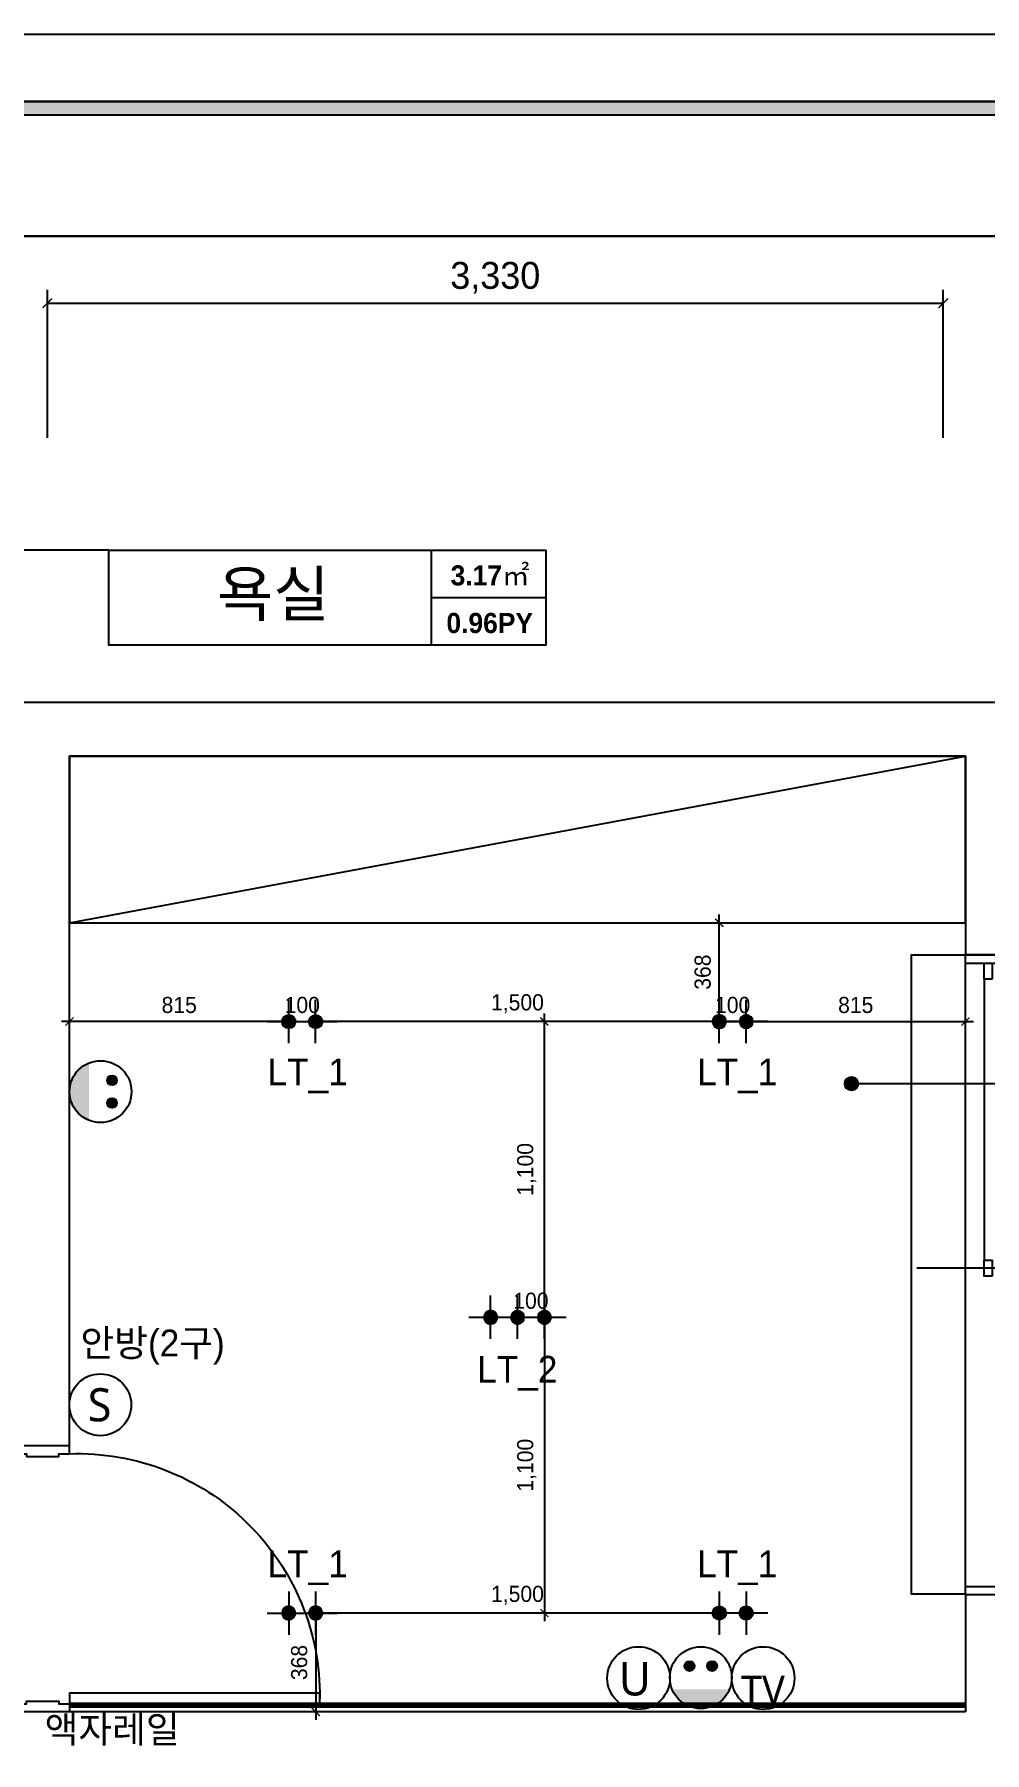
# Model space of a CAD drawing. Header units: inches. Extents: x 47110 to 180628, y 8205 to 35062.
# Drawn here: x 79500 to 83033, y 28002 to 34393 of the extents above; entities that cross this region are included whole.
import ezdxf
from ezdxf.enums import TextEntityAlignment as Align

# ---------------------------------------------------------------- set-up
doc = ezdxf.new("R2010")
doc.units = ezdxf.units.IN
doc.header["$LTSCALE"] = 100
doc.header["$MEASUREMENT"] = 0
doc.header["$PDSIZE"] = 700.071425
doc.linetypes.add('HID', pattern=[2.5, 1.5, -1])
for name, color, linetype in [('0-ELC TEXT', 7, 'Continuous'), ('03-TEXT', 3, 'Continuous'), ('06-FUR', 6, 'Continuous'), ('06-LIGHT', 4, 'Continuous'), ('07-DIM', 1, 'Continuous'), ('3.기호.계단선', 30, 'Continuous'), ('CO-DO-FR', 7, 'Continuous'), ('CO-DOOR', 8, 'Continuous'), ('F-SYM', 7, 'Continuous'), ('FORM(YOURNAME)-11', 1, 'Continuous'), ('RC-LIGHT', 7, 'Continuous'), ('도면층2', 2, 'Continuous'), ('도면층4', 4, 'Continuous'), ('도면층5', 5, 'Continuous'), ('설비', 140, 'Continuous')]:
    doc.layers.add(name, color=color, linetype=linetype)
doc.styles.add('HY 울릉도 L', font='')
doc.styles.get("Standard").update_dxf_attribs({"font": 'txt.shx', "bigfont": 'whgtxt.shx'})
doc.styles.add('YOURNAME', font='HY울릉도M.TTF')
doc.styles.add('넥슨고딕', font='NEXONLv1GothicBold.ttf')
doc.styles.add('마감재', font='stylu.ttf')
doc.styles.add('코레일둥고', font='Korail_Round_Gothic_Medium.ttf')
doc.styles.get('HY 울릉도 L').set_extended_font_data('HY울릉도L')
doc.linetypes.add('TRACKS', pattern='A,0.15,[130,ltypeshp.shx,S=0.25,R=0,X=0,Y=0],0.15', length=0.3)
doc.dimstyles.new('30', dxfattribs={"dimscale": 30, "dimtxt": 2, "dimasz": 1, "dimexe": 1, "dimexo": 1, "dimgap": 1, "dimtad": 1, "dimdec": 0, "dimrnd": 0.05, "dimdsep": 46, "dimlunit": 6, "dimtxsty": 'HY 울릉도 L', "dimblk": 'ARCHTICK', "dimcen": 2.5, "dimdle": 1, "dimclrd": 133, "dimclre": 133, "dimclrt": 30, "dimadec": 0, "dimazin": 0, "dimtfac": 1, "dimtdec": 0, "dimtix": 1, "dimtmove": 2, "dimatfit": 3, "dimldrblk": 'ARCHTICK', "dimfxl": 1, "dimlwd": -1, "dimlwe": -1, "dimarcsym": 0})
doc.dimstyles.new('벽치수 Copy of DIM-50', dxfattribs={"dimscale": 50, "dimtxt": 2, "dimasz": 0.7, "dimexe": 1, "dimexo": 1, "dimgap": 0.7, "dimtad": 1, "dimdec": 0, "dimzin": 1, "dimdsep": 46, "dimlunit": 6, "dimtxsty": '마감재', "dimblk": 'ARCHTICK', "dimcen": -0.09, "dimclrd": 256, "dimclre": 256, "dimclrt": 3, "dimadec": 0, "dimazin": 0, "dimtfac": 1, "dimtdec": 0, "dimtix": 1, "dimtmove": 2, "dimatfit": 0, "dimldrblk": 'ARCHTICK', "dimfxl": 1, "dimtolj": 1, "dimtzin": 0, "dimarcsym": 0})

# ---------------------------------------------------------------- blocks, each defined once
blk = doc.blocks.new('FORM-PLAN')
at = {"layer": 'FORM(YOURNAME)-11'}
h = blk.add_hatch(color=256, dxfattribs=at)
h.dxf.hatch_style = 1
h.paths.add_polyline_path([(-71444, 55115), (10556, 55115), (10556, 54915), (-71444, 54915)])
h.paths.add_polyline_path([(-71444, -2085), (10556, -2085), (10556, -2285), (-71444, -2285)])
at = {"layer": 'Defpoints', "color": 158}
for points in [[(-71444, -2285), (10556, -2285), (10556, 55115), (-71444, 55115)], [(-69444, 53115), (-64, 53115), (-64, 1215), (-69444, 1215)]]:
    blk.add_lwpolyline(points, close=True, dxfattribs=at)
at = {"layer": 'FORM(YOURNAME)-11', "color": 250}
blk.add_lwpolyline([(-72444, -3285), (11556, -3285), (11556, 56115), (-72444, 56115)], close=True, dxfattribs=at)
at = {"layer": 'FORM(YOURNAME)-11'}
blk.add_lwpolyline([(-71444, 55115), (10556, 55115), (10556, 54915), (-71444, 54915)], close=True, dxfattribs=at)
at = {"layer": 'FORM(YOURNAME)-11', "color": 3, "style": 'YOURNAME'}
for tag, height, p in [('1', 450, (9905, 18188)), ('2', 450, (9905, 17544)), ('3', 450, (9905, 16257)), ('4', 450, (9905, 14326)), ('5', 515, (9905, 12009)), ('6', 515, (9905, 9757)), ('7', 515, (9905, 7504)), ('8', 515, (9905, 5252)), ('9', 515, (9905, 2999)), ('10', 515, (5655, 811)), ('11', 515, (9905, 747)), ('12', 515, (5655, -1441)), ('13', 515, (9905, -1441))]:
    blk.add_attdef(tag, text='', height=height, dxfattribs=at).set_placement(p, align=Align.MIDDLE_RIGHT)
blk = doc.blocks.new('_ArchTick')
at = {"color": 0, "linetype": 'ByBlock', "const_width": 0.15}
blk.add_lwpolyline([(-0.5, -0.5), (0.5, 0.5)], dxfattribs=at)
blk = doc.blocks.new('*D35')
at = {"layer": '07-DIM', "lineweight": -2, "transparency": 16777216}
for p, q in [((73768.8, 32892.6), (73768.8, 33692.6)), ((84078.8, 32892.6), (84078.8, 33692.6)), ((84078.8, 33642.6), (73768.8, 33642.6))]:
    blk.add_line(p, q, dxfattribs=at)
at = {"layer": 'Defpoints', "color": 0, "transparency": 16777216}
for p in [(73768.8, 33642.6), (73768.8, 32842.6), (84078.8, 32842.6)]:
    blk.add_point(p, dxfattribs=at)
at = {"layer": '07-DIM', "lineweight": -2, "transparency": 16777216, "xscale": 35, "yscale": 35, "zscale": 35, "rotation": 180}
blk.add_blockref('_ArchTick', (73768.8, 33642.6), dxfattribs=at)
at = {"layer": '07-DIM', "lineweight": -2, "transparency": 16777216, "xscale": 35, "yscale": 35, "zscale": 35}
blk.add_blockref('_ArchTick', (84078.8, 33642.6), dxfattribs=at)
at = {"layer": '07-DIM', "color": 3, "transparency": 16777216, "insert": (78923.8, 33736.9), "char_height": 100, "attachment_point": 5, "style": '마감재'}
blk.add_mtext('\\A1;10,310', dxfattribs=at)
blk = doc.blocks.new('*D39')
at = {"layer": '07-DIM', "lineweight": -2, "transparency": 16777216}
for p, q in [((79548.8, 32892.6), (79548.8, 33442.6)), ((82878.8, 32892.6), (82878.8, 33442.6)), ((79548.8, 33392.6), (82878.8, 33392.6))]:
    blk.add_line(p, q, dxfattribs=at)
at = {"layer": 'Defpoints', "color": 0, "transparency": 16777216}
for p in [(82878.8, 33392.6), (79548.8, 32842.6), (82878.8, 32842.6)]:
    blk.add_point(p, dxfattribs=at)
at = {"layer": '07-DIM', "lineweight": -2, "transparency": 16777216, "xscale": 35, "yscale": 35, "zscale": 35, "rotation": 180}
blk.add_blockref('_ArchTick', (79548.8, 33392.6), dxfattribs=at)
at = {"layer": '07-DIM', "lineweight": -2, "transparency": 16777216, "xscale": 35, "yscale": 35, "zscale": 35}
blk.add_blockref('_ArchTick', (82878.8, 33392.6), dxfattribs=at)
at = {"layer": '07-DIM', "color": 3, "transparency": 16777216, "insert": (81213.8, 33486.9), "char_height": 100, "attachment_point": 5, "style": '마감재'}
blk.add_mtext('\\A1;3,330', dxfattribs=at)
blk = doc.blocks.new('fffsere')
at = {"layer": 'CO-DO-FR'}
for points in [[(56593.6, 29113.7), (56793.6, 29113.7), (56793.6, 29083.7), (56753.6, 29083.7), (56753.6, 29073.7), (56633.6, 29073.7), (56633.6, 29083.7), (56593.6, 29083.7), (56593.6, 29113.7)], [(56593.6, 28123.7), (56793.6, 28123.7), (56793.6, 28153.7), (56753.6, 28153.7), (56753.6, 28163.7), (56633.6, 28163.7), (56633.6, 28153.7), (56593.6, 28153.7), (56593.6, 28123.7)]]:
    blk.add_lwpolyline(points, close=True, dxfattribs=at)
at = {"layer": 'CO-DOOR'}
blk.add_lwpolyline([(55663.6, 28193.7), (56593.6, 28193.7), (56593.6, 28153.7), (55663.6, 28153.7)], close=True, dxfattribs=at)
blk.add_arc((56564, 28183.7), 900.5, 88.1182, 180.63629, dxfattribs=at)
at = {"layer": '도면층2'}
for p, q in [((62656.1, 31878.7), (51823.6, 31878.7)), ((56593.6, 31678.7), (53263.6, 31678.7)), ((53263.6, 31678.7), (53263.6, 30938.7)), ((56593.6, 29113.7), (56593.6, 31678.7)), ((53063.6, 30938.7), (53263.6, 30938.7)), ((56593.6, 29113.7), (56681.1, 29113.7)), ((53063.6, 28558.7), (53263.6, 28558.7)), ((53263.6, 28558.7), (53263.6, 28123.7)), ((53263.6, 28123.7), (56681.1, 28123.7))]:
    blk.add_line(p, q, dxfattribs=at)
at = {"layer": '도면층4'}
for p, q in [((53263.6, 30938.7), (53063.6, 30938.7)), ((53263.6, 28558.7), (53263.6, 30938.7)), ((53263.6, 30908.7), (53063.6, 30908.7)), ((52943.6, 29773.7), (53443.6, 29773.7)), ((56593.6, 29113.7), (56681.1, 29113.7)), ((53063.6, 28588.7), (53263.6, 28588.7)), ((53063.6, 28558.7), (53263.6, 28558.7))]:
    blk.add_line(p, q, dxfattribs=at)
for points in [[(53163.6, 30848.7), (53193.6, 30848.7), (53193.6, 30908.7), (53163.6, 30908.7)], [(53163.6, 29743.7), (53193.6, 29743.7), (53193.6, 29803.7), (53163.6, 29803.7)]]:
    blk.add_lwpolyline(points, close=True, dxfattribs=at)
at = {"layer": '도면층5'}
blk.add_line((53193.6, 30848.7), (53193.6, 29803.7), dxfattribs=at)
blk = doc.blocks.new('FFFF')
at = {"layer": '06-FUR', "color": 8}
blk.add_line((79508.6, 31088.7), (82838.6, 31708.7), dxfattribs=at)
blk.add_lwpolyline([(79508.6, 31088.7), (82838.6, 31088.7), (82838.6, 31708.7), (79508.6, 31708.7)], close=True, dxfattribs=at)
at = {"xscale": -1}
blk.add_blockref('fffsere', (136102.1, 30), dxfattribs=at)
blk = doc.blocks.new('swich')
at = {"layer": '설비', "color": 140}
blk.add_circle((372828.6, -86554.1), 84, dxfattribs=at)
at = {"layer": '설비', "color": 140, "insert": (372858.7, -86509.1), "char_height": 90, "width": 143.497, "attachment_point": 3}
blk.add_mtext('{\\fMalgun Gothic|b0|i0|c129|p50;S}', dxfattribs=at)
blk = doc.blocks.new('egoo')
at = {"layer": '설비'}
h = blk.add_hatch(color=140, dxfattribs=at)
edge = h.paths.add_edge_path()
edge.add_arc((1015645.3, 443433.7), 22.3, 0, 360)
h = blk.add_hatch(color=140, dxfattribs=at)
edge = h.paths.add_edge_path()
edge.add_arc((1015747.7, 443433.7), 22.3, 0, 360)
h = blk.add_hatch(color=140, dxfattribs=at)
edge = h.paths.add_edge_path()
edge.add_line((1015826.3, 443329.1), (1015566.6, 443329.1))
edge.add_ellipse((1015696.5, 443381.5), major_axis=(99, 99), ratio=1, start_angle=156.95778, end_angle=293.04222)
at = {"layer": '설비', "color": 140}
for centre, radius in [((1015696.5, 443381.5), 140), ((1015645.3, 443433.7), 22.3), ((1015747.7, 443433.7), 22.3)]:
    blk.add_circle(centre, radius, dxfattribs=at)
blk = doc.blocks.new('utp')
at = {"layer": '설비', "color": 140}
blk.add_circle((372927.5, -86920.8), 140, dxfattribs=at)
at = {"layer": '설비', "color": 140, "insert": (372982.3, -87000.6), "char_height": 150, "width": 275.64, "attachment_point": 9}
blk.add_mtext('{\\fMalgun Gothic|b0|i0|c129|p50;U}', dxfattribs=at)
blk = doc.blocks.new('TV')
at = {"layer": '설비', "color": 140}
blk.add_circle((146226.7, 46947.4), 140, dxfattribs=at)
at = {"layer": '설비', "color": 140, "insert": (146088.1, 46827.7), "char_height": 130, "width": 275.64, "attachment_point": 7}
blk.add_mtext('\\pxsm1,qc;{\\fMalgun Gothic|b0|i0|c129|p50;TV}', dxfattribs=at)
blk = doc.blocks.new('1')
at = {"linetype": 'Continuous'}
h = blk.add_hatch(color=4, dxfattribs=at)
h.dxf.hatch_style = 1
edge = h.paths.add_edge_path()
edge.add_arc((11539653, -14273504), 37.5, 0, 360)
at = {"color": 1, "linetype": 'Continuous'}
for p, q in [((11539653, -14273637), (11539653, -14273370)), ((11539520, -14273504), (11539787, -14273504))]:
    blk.add_line(p, q, dxfattribs=at)
at = {"color": 4, "linetype": 'Continuous'}
for radius in [41.5, 37.5]:
    blk.add_circle((11539653, -14273504), radius, dxfattribs=at)
blk = doc.blocks.new('*D74')
at = {"layer": '07-DIM', "color": 133, "transparency": 16777216}
for p, q in [((81266.3, 29621.2), (81426.3, 29621.2)), ((81296.3, 29651.2), (81296.3, 29651.2)), ((81396.3, 29651.2), (81396.3, 29651.2))]:
    blk.add_line(p, q, dxfattribs=at)
at = {"layer": 'Defpoints', "color": 0, "transparency": 16777216}
for p in [(81296.3, 29621.2), (81396.3, 29621.2), (81396.3, 29621.2)]:
    blk.add_point(p, dxfattribs=at)
at = {"layer": '07-DIM', "color": 133, "transparency": 16777216, "xscale": 30, "yscale": 30, "zscale": 30}
blk.add_blockref('_ArchTick', (81296.3, 29621.2), dxfattribs=at)
at = {"layer": '07-DIM', "color": 133, "transparency": 16777216, "xscale": 30, "yscale": 30, "zscale": 30, "rotation": 180}
blk.add_blockref('_ArchTick', (81396.3, 29621.2), dxfattribs=at)
at = {"layer": '07-DIM', "color": 30, "transparency": 16777216, "insert": (81346.3, 29682.4), "char_height": 60, "attachment_point": 5, "style": 'HY 울릉도 L'}
blk.add_mtext('100', dxfattribs=at)
blk = doc.blocks.new('*D75')
at = {"layer": '07-DIM', "color": 133, "transparency": 16777216}
for p, q in [((81396.3, 29591.2), (81396.3, 30751.2)), ((81426.3, 30721.2), (81426.3, 30721.2)), ((81426.3, 29621.2), (81426.3, 29621.2))]:
    blk.add_line(p, q, dxfattribs=at)
at = {"layer": 'Defpoints', "color": 0, "transparency": 16777216}
for p in [(81396.3, 30721.2), (81396.3, 30721.2), (81396.3, 29621.2)]:
    blk.add_point(p, dxfattribs=at)
at = {"layer": '07-DIM', "color": 133, "transparency": 16777216, "xscale": 30, "yscale": 30, "zscale": 30}
for p, rotation in [((81396.3, 30721.2), 90), ((81396.3, 29621.2), 270)]:
    blk.add_blockref('_ArchTick', p, dxfattribs=dict(at, rotation=rotation))
at = {"layer": '07-DIM', "color": 30, "transparency": 16777216, "insert": (81330.4, 30171.2), "char_height": 60, "attachment_point": 5, "rotation": 90, "style": 'HY 울릉도 L'}
blk.add_mtext('1,100', dxfattribs=at)
blk = doc.blocks.new('*D76')
at = {"layer": '07-DIM', "color": 133, "transparency": 16777216}
for p, q in [((80546.3, 30751.2), (80546.3, 30751.2)), ((82046.3, 30751.2), (82046.3, 30751.2)), ((82076.3, 30721.2), (80516.3, 30721.2))]:
    blk.add_line(p, q, dxfattribs=at)
at = {"layer": 'Defpoints', "color": 0, "transparency": 16777216}
for p in [(80546.3, 30721.2), (80546.3, 30721.2), (82046.3, 30721.2)]:
    blk.add_point(p, dxfattribs=at)
at = {"layer": '07-DIM', "color": 133, "transparency": 16777216, "xscale": 30, "yscale": 30, "zscale": 30, "rotation": 180}
blk.add_blockref('_ArchTick', (80546.3, 30721.2), dxfattribs=at)
at = {"layer": '07-DIM', "color": 133, "transparency": 16777216, "xscale": 30, "yscale": 30, "zscale": 30}
blk.add_blockref('_ArchTick', (82046.3, 30721.2), dxfattribs=at)
at = {"layer": '07-DIM', "color": 30, "transparency": 16777216, "insert": (81296.3, 30787.1), "char_height": 60, "attachment_point": 5, "style": 'HY 울릉도 L'}
blk.add_mtext('1,500', dxfattribs=at)
blk = doc.blocks.new('*D77')
at = {"layer": '07-DIM', "color": 133, "transparency": 16777216}
for p, q in [((82046.3, 30691.2), (82046.3, 31118.7)), ((82076.3, 31088.7), (82076.3, 31088.7)), ((82076.3, 30721.2), (82076.3, 30721.2))]:
    blk.add_line(p, q, dxfattribs=at)
at = {"layer": 'Defpoints', "color": 0, "transparency": 16777216}
for p in [(82046.3, 31088.7), (82046.3, 31088.7), (82046.3, 30721.2)]:
    blk.add_point(p, dxfattribs=at)
at = {"layer": '07-DIM', "color": 133, "transparency": 16777216, "xscale": 30, "yscale": 30, "zscale": 30}
for p, rotation in [((82046.3, 31088.7), 90), ((82046.3, 30721.2), 270)]:
    blk.add_blockref('_ArchTick', p, dxfattribs=dict(at, rotation=rotation))
at = {"layer": '07-DIM', "color": 30, "transparency": 16777216, "insert": (81985, 30904.9), "char_height": 60, "attachment_point": 5, "rotation": 90, "style": 'HY 울릉도 L'}
blk.add_mtext('368', dxfattribs=at)
blk = doc.blocks.new('*D78')
at = {"layer": '07-DIM', "color": 133, "transparency": 16777216}
for p, q in [((82046.3, 30751.2), (82046.3, 30751.2)), ((82146.3, 30751.2), (82146.3, 30751.2)), ((82016.3, 30721.2), (82176.3, 30721.2))]:
    blk.add_line(p, q, dxfattribs=at)
at = {"layer": 'Defpoints', "color": 0, "transparency": 16777216}
for p in [(82046.3, 30721.2), (82146.3, 30721.2), (82146.3, 30721.2)]:
    blk.add_point(p, dxfattribs=at)
at = {"layer": '07-DIM', "color": 133, "transparency": 16777216, "xscale": 30, "yscale": 30, "zscale": 30}
blk.add_blockref('_ArchTick', (82046.3, 30721.2), dxfattribs=at)
at = {"layer": '07-DIM', "color": 133, "transparency": 16777216, "xscale": 30, "yscale": 30, "zscale": 30, "rotation": 180}
blk.add_blockref('_ArchTick', (82146.3, 30721.2), dxfattribs=at)
at = {"layer": '07-DIM', "color": 30, "transparency": 16777216, "insert": (82096.3, 30782.4), "char_height": 60, "attachment_point": 5, "style": 'HY 울릉도 L'}
blk.add_mtext('100', dxfattribs=at)
blk = doc.blocks.new('*D79')
at = {"layer": '07-DIM', "color": 133, "transparency": 16777216}
for p, q in [((82146.3, 30751.2), (82146.3, 30751.2)), ((82961.3, 30751.2), (82961.3, 30751.2)), ((82116.3, 30721.2), (82991.3, 30721.2))]:
    blk.add_line(p, q, dxfattribs=at)
at = {"layer": 'Defpoints', "color": 0, "transparency": 16777216}
for p in [(82146.3, 30721.2), (82961.3, 30721.2), (82961.3, 30721.2)]:
    blk.add_point(p, dxfattribs=at)
at = {"layer": '07-DIM', "color": 133, "transparency": 16777216, "xscale": 30, "yscale": 30, "zscale": 30, "rotation": 180}
blk.add_blockref('_ArchTick', (82146.3, 30721.2), dxfattribs=at)
at = {"layer": '07-DIM', "color": 133, "transparency": 16777216, "xscale": 30, "yscale": 30, "zscale": 30}
blk.add_blockref('_ArchTick', (82961.3, 30721.2), dxfattribs=at)
at = {"layer": '07-DIM', "color": 30, "transparency": 16777216, "insert": (82553.8, 30782.5), "char_height": 60, "attachment_point": 5, "style": 'HY 울릉도 L'}
blk.add_mtext('815', dxfattribs=at)
blk = doc.blocks.new('*D80')
at = {"layer": '07-DIM', "color": 133, "transparency": 16777216}
for p, q in [((80446.3, 30751.2), (80446.3, 30751.2)), ((80546.3, 30751.2), (80546.3, 30751.2)), ((80416.3, 30721.2), (80576.3, 30721.2))]:
    blk.add_line(p, q, dxfattribs=at)
at = {"layer": 'Defpoints', "color": 0, "transparency": 16777216}
for p in [(80446.3, 30721.2), (80546.3, 30721.2), (80546.3, 30721.2)]:
    blk.add_point(p, dxfattribs=at)
at = {"layer": '07-DIM', "color": 133, "transparency": 16777216, "xscale": 30, "yscale": 30, "zscale": 30}
blk.add_blockref('_ArchTick', (80446.3, 30721.2), dxfattribs=at)
at = {"layer": '07-DIM', "color": 133, "transparency": 16777216, "xscale": 30, "yscale": 30, "zscale": 30, "rotation": 180}
blk.add_blockref('_ArchTick', (80546.3, 30721.2), dxfattribs=at)
at = {"layer": '07-DIM', "color": 30, "transparency": 16777216, "insert": (80496.3, 30782.4), "char_height": 60, "attachment_point": 5, "style": 'HY 울릉도 L'}
blk.add_mtext('100', dxfattribs=at)
blk = doc.blocks.new('*D81')
at = {"layer": '07-DIM', "color": 133, "transparency": 16777216}
for p, q in [((79631.3, 30751.2), (79631.3, 30751.2)), ((80446.3, 30751.2), (80446.3, 30751.2)), ((80476.3, 30721.2), (79601.3, 30721.2))]:
    blk.add_line(p, q, dxfattribs=at)
at = {"layer": 'Defpoints', "color": 0, "transparency": 16777216}
for p in [(79631.3, 30721.2), (79631.3, 30721.2), (80446.3, 30721.2)]:
    blk.add_point(p, dxfattribs=at)
at = {"layer": '07-DIM', "color": 133, "transparency": 16777216, "xscale": 30, "yscale": 30, "zscale": 30, "rotation": 180}
blk.add_blockref('_ArchTick', (79631.3, 30721.2), dxfattribs=at)
at = {"layer": '07-DIM', "color": 133, "transparency": 16777216, "xscale": 30, "yscale": 30, "zscale": 30}
blk.add_blockref('_ArchTick', (80446.3, 30721.2), dxfattribs=at)
at = {"layer": '07-DIM', "color": 30, "transparency": 16777216, "insert": (80038.8, 30782.5), "char_height": 60, "attachment_point": 5, "style": 'HY 울릉도 L'}
blk.add_mtext('815', dxfattribs=at)
blk = doc.blocks.new('*D82')
at = {"layer": '07-DIM', "color": 133, "transparency": 16777216}
for p, q in [((81366.3, 29621.2), (81366.3, 29621.2)), ((81396.3, 29651.2), (81396.3, 28491.2)), ((81426.3, 28521.2), (81426.3, 28521.2))]:
    blk.add_line(p, q, dxfattribs=at)
at = {"layer": 'Defpoints', "color": 0, "transparency": 16777216}
for p in [(81396.3, 29621.2), (81396.3, 28521.2), (81396.3, 28521.2)]:
    blk.add_point(p, dxfattribs=at)
at = {"layer": '07-DIM', "color": 133, "transparency": 16777216, "xscale": 30, "yscale": 30, "zscale": 30}
for p, rotation in [((81396.3, 29621.2), 90), ((81396.3, 28521.2), 270)]:
    blk.add_blockref('_ArchTick', p, dxfattribs=dict(at, rotation=rotation))
at = {"layer": '07-DIM', "color": 30, "transparency": 16777216, "insert": (81330.4, 29071.2), "char_height": 60, "attachment_point": 5, "rotation": 90, "style": 'HY 울릉도 L'}
blk.add_mtext('1,100', dxfattribs=at)
blk = doc.blocks.new('*D83')
at = {"layer": '07-DIM', "color": 133, "transparency": 16777216}
for p, q in [((80516.3, 28521.2), (80516.3, 28521.2)), ((80546.3, 28551.2), (80546.3, 28123.7)), ((80516.3, 28153.7), (80516.3, 28153.7))]:
    blk.add_line(p, q, dxfattribs=at)
at = {"layer": 'Defpoints', "color": 0, "transparency": 16777216}
for p in [(80546.3, 28521.2), (80546.3, 28153.7), (80546.3, 28153.7)]:
    blk.add_point(p, dxfattribs=at)
at = {"layer": '07-DIM', "color": 133, "transparency": 16777216, "xscale": 30, "yscale": 30, "zscale": 30}
for p, rotation in [((80546.3, 28521.2), 90), ((80546.3, 28153.7), 270)]:
    blk.add_blockref('_ArchTick', p, dxfattribs=dict(at, rotation=rotation))
at = {"layer": '07-DIM', "color": 30, "transparency": 16777216, "insert": (80485, 28337.4), "char_height": 60, "attachment_point": 5, "rotation": 90, "style": 'HY 울릉도 L'}
blk.add_mtext('368', dxfattribs=at)
blk = doc.blocks.new('*D84')
at = {"layer": '07-DIM', "color": 133, "transparency": 16777216}
for p, q in [((82076.3, 28521.2), (80516.3, 28521.2)), ((80546.3, 28551.2), (80546.3, 28551.2)), ((82046.3, 28551.2), (82046.3, 28551.2))]:
    blk.add_line(p, q, dxfattribs=at)
at = {"layer": 'Defpoints', "color": 0, "transparency": 16777216}
for p in [(80546.3, 28521.2), (80546.3, 28521.2), (82046.3, 28521.2)]:
    blk.add_point(p, dxfattribs=at)
at = {"layer": '07-DIM', "color": 133, "transparency": 16777216, "xscale": 30, "yscale": 30, "zscale": 30, "rotation": 180}
blk.add_blockref('_ArchTick', (80546.3, 28521.2), dxfattribs=at)
at = {"layer": '07-DIM', "color": 133, "transparency": 16777216, "xscale": 30, "yscale": 30, "zscale": 30}
blk.add_blockref('_ArchTick', (82046.3, 28521.2), dxfattribs=at)
at = {"layer": '07-DIM', "color": 30, "transparency": 16777216, "insert": (81296.3, 28587.1), "char_height": 60, "attachment_point": 5, "style": 'HY 울릉도 L'}
blk.add_mtext('1,500', dxfattribs=at)

msp = doc.modelspace()

# ---------------------------------------------------------------- hatches: boundary and pattern name
at = {"layer": '0-ELC TEXT'}
h = msp.add_hatch(color=256, dxfattribs=at)
h.dxf.hatch_style = 1
edge = h.paths.add_edge_path()
edge.add_arc((82537.7, 30490), 25, 0, 360)

# ---------------------------------------------------------------- linework, layer by layer
for p, q in [((80977.1, 32120.9), (80977.1, 32474.7)), ((80977.1, 32297.8), (81401.8, 32297.8)), ((85210.2, 30490), (82537.7, 30490))]:
    msp.add_line(p, q, dxfattribs=at)
msp.add_lwpolyline([(79777.1, 32474.7), (78703.7, 32474.7), (78703.7, 31613.7)], dxfattribs=at)
msp.add_lwpolyline([(79777.1, 32474.7), (81401.8, 32474.7), (81401.8, 32120.9), (79777.1, 32120.9)], close=True, dxfattribs=at)
msp.add_circle((82537.7, 30490), 25, dxfattribs=at)
at = {"layer": '06-LIGHT', "color": 30, "linetype": 'TRACKS', "const_width": 20}
msp.add_lwpolyline([(79631.3, 28178.7), (82961.3, 28178.7)], dxfattribs=at)
at = {"layer": 'RC-LIGHT'}
msp.add_lwpolyline([(82961.3, 28591.2), (82761.3, 28591.2), (82761.3, 30968.7), (82961.3, 30968.7)], dxfattribs=at)

# ---------------------------------------------------------------- block references
msp.add_blockref('FFFF', (122.8, 0))
at = {"layer": 'F-SYM', "xscale": 0.2500000000000001, "yscale": 0.2500000000000001, "zscale": 0.2500000000000001}
msp.add_blockref('FORM-PLAN', (87221, 20363.8), dxfattribs=at)
at = {"layer": 'RC-LIGHT'}
for name, p, xscale, yscale, zscale in [('1', (-6871152.2, 8629217.4), 0.6024096385271789, 0.6024096385271789, 0.6024096385271789), ('1', (-6871052.2, 8629217.4), 0.6024096385271789, 0.6024096385271789, 0.6024096385271789), ('1', (7033644.8, 8629217.4), -0.6024096385271789, 0.6024096385271789, 0.6024096385271789), ('1', (7033744.8, 8629217.4), -0.6024096385271789, 0.6024096385271789, 0.6024096385271789), ('1', (7032794.8, 8628117.4), -0.6024096385271789, 0.6024096385271789, 0.6024096385271789), ('1', (7032894.8, 8628117.4), -0.6024096385271789, 0.6024096385271789, 0.6024096385271789), ('1', (7032994.8, 8628117.4), -0.6024096385271789, 0.6024096385271789, 0.6024096385271789), ('TV', (-39646.2, -10843.3), 0.8333333333333334, 0.8333333333333334, 0.8333333333333334)]:
    msp.add_blockref(name, p, dxfattribs=dict(at, xscale=xscale, yscale=yscale, zscale=zscale))
at = {"layer": 'RC-LIGHT', "color": 140, "xscale": 0.8214285869294656, "yscale": 0.8214285869294656, "zscale": 0.8214285869294656, "rotation": 270}
msp.add_blockref('egoo', (-284459.9, 864782.6), dxfattribs=at)
at = {"layer": 'RC-LIGHT', "yscale": 0.6024096385271789, "zscale": 0.6024096385271789, "rotation": 180}
for p, xscale in [((-6871152.2, -8569975.1), -0.6024096385271789), ((-6871052.2, -8569975.1), -0.6024096385271789), ((7033644.8, -8569975.1), 0.6024096385271789), ((7033744.8, -8569975.1), 0.6024096385271789)]:
    msp.add_blockref('1', p, dxfattribs=dict(at, xscale=xscale))
at = {"layer": 'RC-LIGHT', "color": 140, "xscale": 0.8214285869294656, "yscale": 0.8214285869294656, "zscale": 0.8214285869294656}
msp.add_blockref('egoo', (-752344.3, -335925.2), dxfattribs=at)
at = {"layer": '설비', "color": 140, "xscale": 1.369047619047649, "yscale": 1.369047619047649, "zscale": 1.369047619047649}
msp.add_blockref('swich', (-430674.5, 147792.5), dxfattribs=at)
at = {"layer": '설비', "color": 253, "true_color": 0x95d0ad, "xscale": 0.8333333333333334, "yscale": 0.8333333333333334, "zscale": 0.8333333333333334}
msp.add_blockref('utp', (-229026.3, 100713.5), dxfattribs=at)

# ---------------------------------------------------------------- texts
at = {"layer": '03-TEXT'}
for s, height, style, p in [('욕실', 166.67, '코레일둥고', (80388.7, 32228.4)), ('3.17㎡', 75, '넥슨고딕', (81194.5, 32342.9)), ('0.96PY', 75, '넥슨고딕', (81193.2, 32166))]:
    msp.add_text(s, height=height, dxfattribs=dict(at, style=style)).set_placement(p, align=Align.CENTER)
at = {"layer": '06-LIGHT', "color": 30, "linetype": 'TRACKS', "style": '코레일둥고'}
msp.add_text('액자레일', height=100, dxfattribs=at).set_placement((79538.5, 28138.1), align=Align.TOP_LEFT)
at = {"layer": '3.기호.계단선', "linetype": 'HID', "style": '코레일둥고'}
for s, p in [('LT_1', (80367.3, 30483.6)), ('LT_1', (81964.1, 30483.6)), ('LT_2', (81146.6, 29377.8)), ('LT_1', (80367.3, 28654)), ('LT_1', (81964.1, 28654))]:
    msp.add_text(s, height=100, dxfattribs=at).set_placement(p)
at = {"layer": 'RC-LIGHT', "color": 140, "style": '코레일둥고'}
msp.add_text('안방(2구)', height=100, dxfattribs=at).set_placement((79671.7, 29575.5), align=Align.TOP_LEFT)

# ---------------------------------------------------------------- dimensions: what is measured, and where the dimension line sits
at = {"layer": '07-DIM'}
for base, p1, p2, angle, dimstyle, picture, middle in [((73768.8, 33642.6), (84078.8, 32842.6), (73768.8, 32842.6), 180, '벽치수 Copy of DIM-50', '*D35', (78923.8, 33736.9)), ((82878.8, 33392.6), (79548.8, 32842.6), (82878.8, 32842.6), 180, '벽치수 Copy of DIM-50', '*D39', (81213.8, 33486.9)), ((82046.3398547, 31088.6753044), (82046.3398547, 30721.1753044), (82046.3398547, 31088.6753044), 90, '30', '*D77', (81984.9965711, 30904.9253044)), ((81396.3, 30721.2), (81396.3, 29621.2), (81396.3, 30721.2), 90, '30', '*D75', (81330.4, 30171.2)), ((81396.3, 28521.2), (81396.3, 29621.2), (81396.3, 28521.2), 90, '30', '*D82', (81330.4, 29071.2)), ((80546.3398547, 28153.6753044), (80546.3398547, 28521.1753044), (80546.3398547, 28153.6753044), 90, '30', '*D83', (80484.9965711, 28337.4253044))]:
    dim = msp.add_linear_dim(base=base, p1=p1, p2=p2, angle=angle, dimstyle=dimstyle, dxfattribs=at)
    dim.commit()
    dim.dimension.update_dxf_attribs({"geometry": picture, "text_midpoint": middle})
for base, p1, p2, picture, middle in [((79631.3, 30721.2), (80446.3, 30721.2), (79631.3, 30721.2), '*D81', (80038.8, 30782.5)), ((80546.3, 30721.2), (80446.3, 30721.2), (80546.3, 30721.2), '*D80', (80496.3, 30782.4)), ((80546.3, 30721.2), (82046.3, 30721.2), (80546.3, 30721.2), '*D76', (81296.3, 30787.1)), ((82146.3, 30721.2), (82046.3, 30721.2), (82146.3, 30721.2), '*D78', (82096.3, 30782.4)), ((82961.3, 30721.2), (82146.3, 30721.2), (82961.3, 30721.2), '*D79', (82553.8, 30782.5)), ((81396.3, 29621.2), (81296.3, 29621.2), (81396.3, 29621.2), '*D74', (81346.3, 29682.4)), ((80546.3, 28521.2), (82046.3, 28521.2), (80546.3, 28521.2), '*D84', (81296.3, 28587.1))]:
    dim = msp.add_linear_dim(base=base, p1=p1, p2=p2, dimstyle='30', dxfattribs=at)
    dim.commit()
    dim.dimension.update_dxf_attribs({"geometry": picture, "text_midpoint": middle})

doc.saveas('drawing.dxf')
